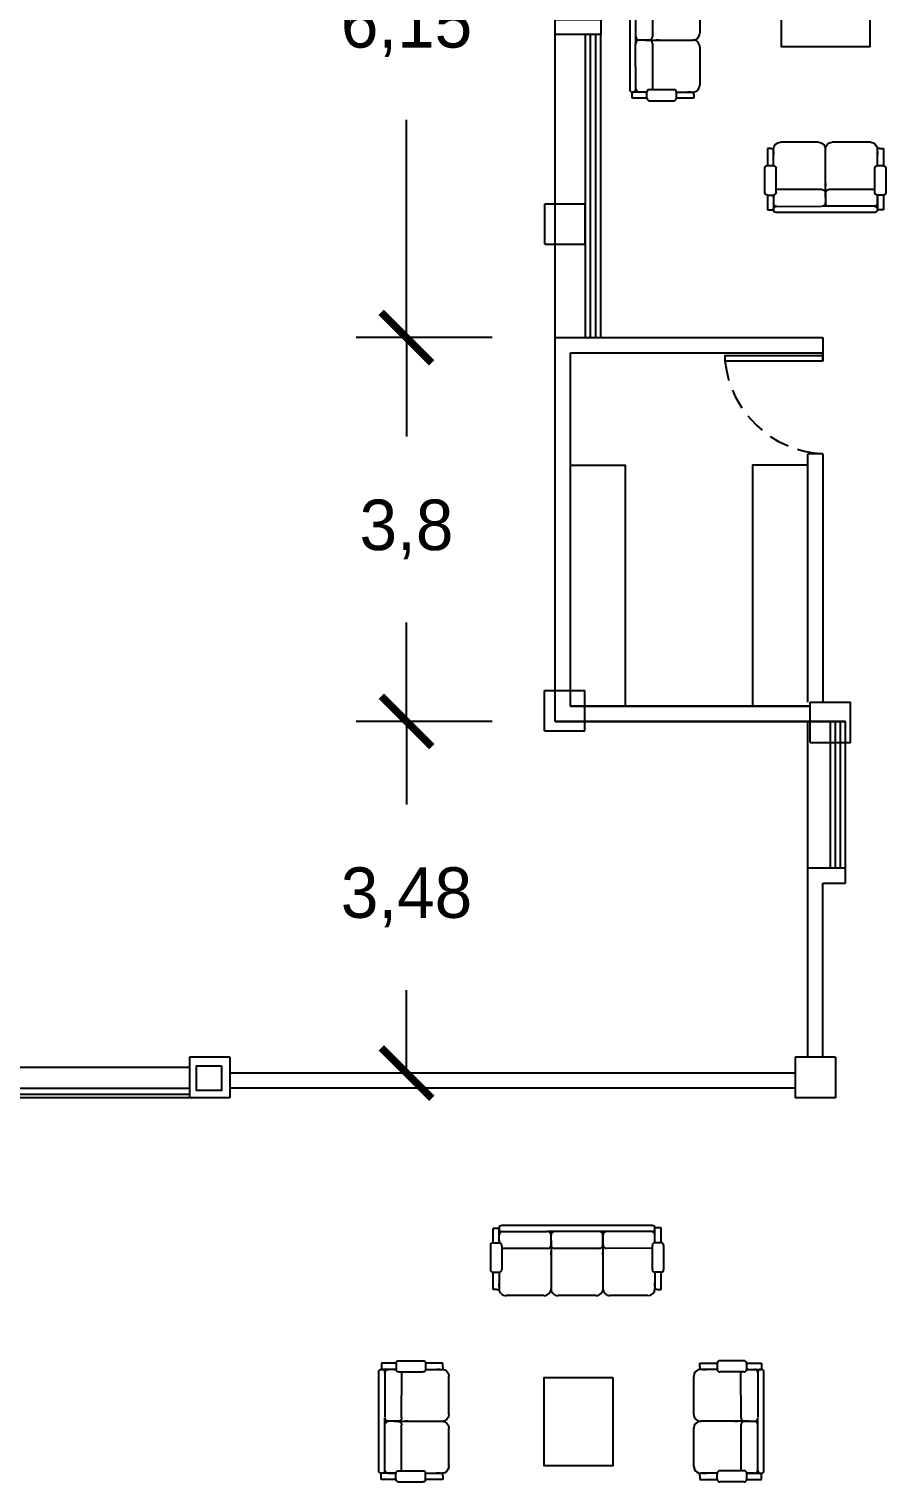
# Model space of a CAD drawing. Header units: millimetres. Extents: x -1615 to -538, y 177 to 397.
# Drawn here: x -1344.1 to -1335.61, y 241.72 to 256.11 of the extents above; entities that cross this region are included whole.
import ezdxf

# ---------------------------------------------------------------- set-up
doc = ezdxf.new("R2010")
doc.units = ezdxf.units.MM
doc.linetypes.add('OCULTA2', pattern=[0.3, 0.2, -0.1])
for name, color, linetype in [('MOB', 7, 'Continuous'), ('MUEB', 251, 'Continuous'), ('MUEBLES', 9, 'Continuous'), ('MUROS', 1, 'Continuous'), ('VENT', 4, 'Continuous'), ('VENTANAS', 4, 'Continuous')]:
    doc.layers.add(name, color=color, linetype=linetype)
doc.styles.get("Standard").update_dxf_attribs({"font": 'stylu.ttf'})
doc.dimstyles.new('ISO-25', dxfattribs={"dimtxt": 0.5, "dimasz": 0.5, "dimexe": 0.5, "dimexo": 0.625, "dimtad": 0, "dimtih": 1, "dimtoh": 1, "dimtxsty": 'Standard', "dimblk": 'ARCHTICK', "dimcen": 2.5, "dimadec": 0, "dimazin": 0, "dimtfac": 1, "dimtmove": 0, "dimatfit": 3, "dimfxl": 0, "dimarcsym": 0})

# ---------------------------------------------------------------- blocks, each defined once
blk = doc.blocks.new('sofa 1')
at = {"layer": 'MOB'}
for p, q in [((1337.969, 50.096), (1337.969, 50.036)), ((1338.115, 50.096), (1337.969, 50.096)), ((1338.115, 50.096), (1338.115, 50.036)), ((1338.141, 50.121), (1338.381, 50.121)), ((1338.578, 50.096), (1338.407, 50.096)), ((1338.407, 50.096), (1338.407, 50.036)), ((1338.578, 50.061), (1338.578, 50.096)), ((1338.578, 50.061), (1338.578, 50.036)), ((1337.945, 50.01), (1337.945, 48.518)), ((1338.038, 50.036), (1337.969, 50.036)), ((1338.005, 50.01), (1338.004, 48.966)), ((1338.004, 50.001), (1338.004, 49.556)), ((1338.115, 50.036), (1338.038, 50.036)), ((1338.141, 50.01), (1338.381, 50.01)), ((1338.17, 50.001), (1338.171, 49.556)), ((1338.407, 50.036), (1338.552, 50.036)), ((1338.407, 50.036), (1338.552, 50.036)), ((1338.552, 50.036), (1338.517, 50.036)), ((1338.552, 50.036), (1338.57, 50.036)), ((1338.638, 49.967), (1338.638, 49.59)), ((1338.038, 49.521), (1338.57, 49.521)), ((1338.137, 49.521), (1338.039, 49.521)), ((1338.094, 49.521), (1338.571, 49.521)), ((1338.171, 49.487), (1338.171, 49.041)), ((1338.236, 49.521), (1338.206, 49.521)), ((1338.639, 49.453), (1338.639, 49.075)), ((1338.005, 48.527), (1338.004, 48.966)), ((1338.137, 49.007), (1338.039, 49.007)), ((1338.094, 49.007), (1338.571, 49.007)), ((1338.171, 48.973), (1338.172, 48.527)), ((1338.236, 49.007), (1338.206, 49.007)), ((1338.639, 48.938), (1338.639, 48.561)), ((1337.97, 48.432), (1337.97, 48.492)), ((1337.97, 48.492), (1337.978, 48.492)), ((1338.116, 48.492), (1337.97, 48.492)), ((1338.113, 48.492), (1338.03, 48.492)), ((1338.116, 48.492), (1338.039, 48.492)), ((1338.094, 48.492), (1338.116, 48.492)), ((1338.116, 48.432), (1338.116, 48.492)), ((1338.142, 48.518), (1338.382, 48.518)), ((1338.408, 48.432), (1338.408, 48.492)), ((1338.408, 48.492), (1338.553, 48.492)), ((1338.408, 48.492), (1338.511, 48.492)), ((1338.481, 48.492), (1338.571, 48.492)), ((1338.481, 48.492), (1338.571, 48.492)), ((1338.553, 48.492), (1338.518, 48.492)), ((1338.553, 48.492), (1338.571, 48.492)), ((1338.579, 48.467), (1338.579, 48.493)), ((1338.116, 48.432), (1337.97, 48.432)), ((1338.142, 48.407), (1338.382, 48.407)), ((1338.579, 48.432), (1338.408, 48.432)), ((1338.579, 48.467), (1338.579, 48.432))]:
    blk.add_line(p, q, dxfattribs=at)
for centre, radius, start, end in [((1338.141, 50.096), 0.0257, 90.0062, 180.0062), ((1338.381, 50.096), 0.0257, 0.0062, 90.0062), ((1337.97, 50.01), 0.0257, 90.0062, 180.0062), ((1337.979, 50.01), 0.0257, 0.0062, 90.0062), ((1338.038, 50.001), 0.0343, 90.0062, 180.0062), ((1338.141, 50.036), 0.0257, 180.0062, 270.0062), ((1338.381, 50.036), 0.0257, 270.0062, 0.0062), ((1338.57, 49.967), 0.0686, 0.0062, 90.0062), ((1338.038, 49.556), 0.0343, 180.0062, 270.0062), ((1338.039, 49.487), 0.0343, 90.0062, 180.0062), ((1338.136, 49.556), 0.0343, 270.0062, 0.0062), ((1338.137, 49.487), 0.0343, 0.0062, 90.0062), ((1338.57, 49.59), 0.0686, 270.0062, 0.0062), ((1338.571, 49.453), 0.0686, 0.0062, 90.0062), ((1338.571, 49.453), 0.0686, 0.0062, 90.0062), ((1338.571, 49.075), 0.0686, 270.0062, 0.0062), ((1338.039, 49.041), 0.0343, 180.0062, 270.0062), ((1338.039, 48.973), 0.0343, 90.0062, 180.0062), ((1338.137, 49.041), 0.0343, 270.0062, 0.0062), ((1338.137, 48.973), 0.0343, 0.0062, 90.0062), ((1338.571, 48.938), 0.0686, 0.0062, 90.0062), ((1338.571, 48.938), 0.0686, 0.0062, 90.0062), ((1337.97, 48.518), 0.0257, 180.0062, 270.0062), ((1337.978, 48.518), 0.0257, 270.0062, 0.0062), ((1338.039, 48.527), 0.0343, 180.0062, 270.0062), ((1338.142, 48.492), 0.0257, 90.0062, 180.0062), ((1338.137, 48.527), 0.0343, 345.5287, 0.0062), ((1338.382, 48.492), 0.0257, 0.0062, 90.0062), ((1338.571, 48.561), 0.0686, 270.0062, 0.0062), ((1338.142, 48.432), 0.0257, 180.0062, 270.0062), ((1338.382, 48.432), 0.0257, 270.0062, 0.0062)]:
    blk.add_arc(centre, radius, start, end, dxfattribs=at)
blk = doc.blocks.new('sofa2')
at = {"layer": 'MOB'}
for p, q in [((1340.511, 50.095), (1340.511, 50.129)), ((1340.511, 50.129), (1340.682, 50.129)), ((1340.511, 50.095), (1340.511, 50.069)), ((1340.537, 50.069), (1340.519, 50.069)), ((1340.609, 50.069), (1340.519, 50.069)), ((1340.609, 50.069), (1340.519, 50.069)), ((1340.682, 50.069), (1340.537, 50.069)), ((1340.537, 50.069), (1340.572, 50.069)), ((1340.682, 50.069), (1340.579, 50.069)), ((1340.682, 50.129), (1340.682, 50.069)), ((1340.948, 50.155), (1340.708, 50.155)), ((1340.974, 50.129), (1340.974, 50.069)), ((1340.974, 50.129), (1341.12, 50.129)), ((1340.974, 50.069), (1341.051, 50.069)), ((1340.974, 50.069), (1341.12, 50.069)), ((1340.996, 50.069), (1340.974, 50.069)), ((1340.977, 50.069), (1341.06, 50.069)), ((1341.12, 50.069), (1341.112, 50.069)), ((1341.12, 50.129), (1341.12, 50.069)), ((1340.451, 49.623), (1340.451, 50)), ((1340.948, 50.043), (1340.708, 50.043)), ((1340.919, 49.589), (1340.918, 50.035)), ((1341.085, 50.035), (1341.086, 49.595)), ((1341.145, 49.066), (1341.145, 50.043)), ((1340.451, 49.109), (1340.451, 49.486)), ((1340.996, 49.555), (1340.519, 49.555)), ((1340.854, 49.555), (1340.884, 49.555)), ((1340.919, 49.074), (1340.919, 49.52)), ((1340.953, 49.555), (1341.051, 49.555)), ((1341.085, 49.066), (1341.085, 49.589)), ((1340.949, 49.066), (1340.709, 49.066)), ((1340.512, 49.014), (1340.512, 49.04)), ((1340.512, 49.014), (1340.512, 48.98)), ((1340.512, 48.98), (1340.683, 48.98)), ((1340.683, 49.04), (1340.519, 49.04)), ((1340.683, 49.04), (1340.52, 49.04)), ((1340.538, 49.04), (1340.52, 49.04)), ((1340.683, 49.04), (1340.538, 49.04)), ((1340.538, 49.04), (1340.573, 49.04)), ((1340.683, 49.04), (1340.538, 49.04)), ((1340.683, 48.98), (1340.683, 49.04)), ((1340.949, 48.954), (1340.709, 48.954)), ((1341.052, 49.04), (1340.975, 49.04)), ((1340.975, 48.98), (1340.975, 49.04)), ((1340.975, 49.04), (1341.052, 49.04)), ((1340.996, 49.04), (1340.975, 49.04)), ((1340.975, 49.04), (1341.051, 49.04)), ((1340.975, 48.98), (1341.121, 48.98)), ((1341.052, 49.04), (1341.121, 49.04)), ((1341.121, 48.98), (1341.121, 49.04))]:
    blk.add_line(p, q, dxfattribs=at)
for centre, radius, start, end in [((1340.519, 50), 0.0686, 90.0062, 180.0062), ((1340.708, 50.129), 0.0257, 90.0062, 180.0062), ((1340.708, 50.069), 0.0257, 180.0062, 270.0062), ((1340.948, 50.129), 0.0257, 0.0062, 90.0062), ((1340.948, 50.069), 0.0257, 270.0062, 0.0062), ((1341.051, 50.035), 0.0343, 0.0062, 90.0062), ((1341.112, 50.043), 0.0257, 90.0062, 180.0062), ((1341.12, 50.043), 0.0257, 0.0062, 90.0062), ((1340.953, 50.035), 0.0343, 165.5287, 180.0062), ((1340.519, 49.623), 0.0686, 180.0062, 270.0062), ((1340.519, 49.623), 0.0686, 180.0062, 270.0062), ((1340.519, 49.486), 0.0686, 90.0062, 180.0062), ((1340.953, 49.589), 0.0343, 180.0062, 270.0062), ((1340.953, 49.52), 0.0343, 90.0062, 180.0062), ((1341.051, 49.589), 0.0343, 270.0062, 0.0062), ((1341.051, 49.52), 0.0343, 0.0062, 90.0062), ((1340.519, 49.109), 0.0686, 180.0062, 270.0062), ((1340.519, 49.109), 0.0686, 180.0062, 270.0062), ((1340.52, 49.109), 0.0686, 180.0062, 270.0062), ((1340.709, 49.04), 0.0257, 90.0062, 180.0062), ((1340.953, 49.074), 0.0343, 180.0062, 194.4837), ((1340.949, 49.04), 0.0257, 0.0062, 90.0062), ((1341.051, 49.074), 0.0343, 270.0062, 0.0062), ((1341.052, 49.074), 0.0343, 270.0062, 0.0062), ((1341.111, 49.066), 0.0257, 180.0062, 270.0062), ((1341.12, 49.066), 0.0257, 270.0062, 0.0062), ((1340.709, 48.98), 0.0257, 180.0062, 270.0062), ((1340.949, 48.98), 0.0257, 270.0062, 0.0062)]:
    blk.add_arc(centre, radius, start, end, dxfattribs=at)
blk = doc.blocks.new('A$C31F15ED4')
at = {"layer": 'VENT'}
blk.add_line((0, 0.03), (0, 0), dxfattribs=at)
blk.add_lwpolyline([(0, 0.03), (0.97, 0.03), (0.97, 0.08), (0, 0.08)], close=True, dxfattribs=at)
at = {"layer": 'VENT', "linetype": 'OCULTA2'}
blk.add_arc((-0.051, -0.025), 1.026, 5.8587, 87.1721, dxfattribs=at)
blk = doc.blocks.new('_ArchTick')
at = {"color": 0, "linetype": 'ByBlock', "const_width": 0.15}
blk.add_lwpolyline([(-0.5, -0.5), (0.5, 0.5)], dxfattribs=at)
blk = doc.blocks.new('*D323')
at = {"color": 0, "lineweight": -2}
for p, q in [((-1339.512, 259.202), (-1340.861, 259.202)), ((-1340.361, 259.202), (-1340.361, 257.047)), ((-1340.361, 253.052), (-1340.361, 255.207)), ((-1339.512, 253.052), (-1340.861, 253.052))]:
    blk.add_line(p, q, dxfattribs=at)
at = {"layer": 'Defpoints', "color": 0}
for p in [(-1338.887, 259.202), (-1340.361, 253.052), (-1338.887, 253.052)]:
    blk.add_point(p, dxfattribs=at)
at = {"color": 0, "lineweight": -2, "xscale": 0.5, "yscale": 0.5, "zscale": 0.5}
for p, rotation in [((-1340.361, 259.202), 90), ((-1340.361, 253.052), 270)]:
    blk.add_blockref('_ArchTick', p, dxfattribs=dict(at, rotation=rotation))
at = {"color": 0, "insert": (-1340.361, 256.127), "char_height": 0.5, "attachment_point": 5}
blk.add_mtext('6,15', dxfattribs=at)
blk = doc.blocks.new('*D324')
at = {"color": 0, "lineweight": -2}
for p, q in [((-1339.512, 253.052), (-1340.861, 253.052)), ((-1340.361, 253.052), (-1340.361, 252.072)), ((-1340.361, 249.252), (-1340.361, 250.232)), ((-1339.512, 249.252), (-1340.861, 249.252))]:
    blk.add_line(p, q, dxfattribs=at)
at = {"layer": 'Defpoints', "color": 0}
for p in [(-1338.887, 253.052), (-1340.361, 249.252), (-1338.887, 249.252)]:
    blk.add_point(p, dxfattribs=at)
at = {"color": 0, "lineweight": -2, "xscale": 0.5, "yscale": 0.5, "zscale": 0.5}
for p, rotation in [((-1340.361, 253.052), 90), ((-1340.361, 249.252), 270)]:
    blk.add_blockref('_ArchTick', p, dxfattribs=dict(at, rotation=rotation))
at = {"color": 0, "insert": (-1340.361, 251.152), "char_height": 0.5, "attachment_point": 5}
blk.add_mtext('3,8', dxfattribs=at)
blk = doc.blocks.new('*D325')
at = {"color": 0, "lineweight": -2}
for p, q in [((-1339.512, 249.252), (-1340.861, 249.252)), ((-1340.361, 249.252), (-1340.361, 248.431)), ((-1340.361, 245.77), (-1340.361, 246.591)), ((-1339.937, 245.77), (-1340.861, 245.77))]:
    blk.add_line(p, q, dxfattribs=at)
at = {"layer": 'Defpoints', "color": 0}
for p in [(-1338.887, 249.252), (-1340.361, 245.77), (-1339.312, 245.77)]:
    blk.add_point(p, dxfattribs=at)
at = {"color": 0, "lineweight": -2, "xscale": 0.5, "yscale": 0.5, "zscale": 0.5}
for p, rotation in [((-1340.361, 249.252), 90), ((-1340.361, 245.77), 270)]:
    blk.add_blockref('_ArchTick', p, dxfattribs=dict(at, rotation=rotation))
at = {"color": 0, "insert": (-1340.361, 247.511), "char_height": 0.5, "attachment_point": 5}
blk.add_mtext('3,48', dxfattribs=at)

msp = doc.modelspace()

# ---------------------------------------------------------------- linework, layer by layer
at = {"layer": 'MOB'}
for points in [[(-1336.645, 256.61), (-1335.771, 256.61), (-1335.771, 255.931), (-1336.645, 255.931)], [(-1338.317, 242.756), (-1338.317, 241.882), (-1338.996, 241.882), (-1338.996, 242.756)]]:
    msp.add_lwpolyline(points, close=True, dxfattribs=at)
at = {"layer": 'MUEB'}
msp.add_line((-1338.435, 255.077), (-1338.435, 255.577), dxfattribs=at)
at = {"layer": 'MUEBLES'}
for points in [[(-1338.739, 251.788), (-1338.194, 251.788), (-1338.194, 249.402), (-1338.739, 249.402)], [(-1336.389, 251.788), (-1336.934, 251.788), (-1336.934, 249.402), (-1336.389, 249.402)]]:
    msp.add_lwpolyline(points, dxfattribs=at)
at = {"layer": 'MUROS'}
for p, q in [((-1338.99, 254.377), (-1338.59, 254.377)), ((-1338.99, 253.977), (-1338.99, 254.377)), ((-1338.59, 253.977), (-1338.59, 254.377)), ((-1338.99, 253.977), (-1338.59, 253.977)), ((-1338.887, 249.252), (-1338.887, 253.402)), ((-1338.887, 249.252), (-1338.887, 253.052)), ((-1338.887, 253.052), (-1336.237, 253.052)), ((-1336.237, 253.052), (-1336.237, 252.822)), ((-1338.737, 249.402), (-1338.737, 252.902)), ((-1338.737, 252.902), (-1336.237, 252.902)), ((-1338.737, 249.402), (-1338.737, 252.902)), ((-1336.387, 249.442), (-1336.387, 251.902)), ((-1336.237, 251.902), (-1336.387, 251.902)), ((-1336.237, 251.902), (-1336.237, 249.442)), ((-1338.993, 249.558), (-1338.593, 249.558)), ((-1338.993, 249.158), (-1338.993, 249.558)), ((-1338.593, 249.158), (-1338.593, 249.558)), ((-1336.362, 249.442), (-1335.962, 249.442)), ((-1336.362, 249.042), (-1336.362, 249.442)), ((-1335.962, 249.042), (-1335.962, 249.442)), ((-1336.362, 249.402), (-1338.737, 249.402)), ((-1338.737, 249.402), (-1336.362, 249.402)), ((-1336.362, 249.402), (-1338.737, 249.402)), ((-1338.993, 249.158), (-1338.593, 249.158)), ((-1336.012, 249.252), (-1338.887, 249.252)), ((-1338.887, 249.252), (-1336.012, 249.252)), ((-1336.362, 249.042), (-1335.962, 249.042)), ((-1336.387, 245.927), (-1336.387, 247.802)), ((-1336.387, 247.802), (-1336.012, 247.802)), ((-1336.012, 247.652), (-1336.012, 247.802)), ((-1336.237, 245.927), (-1336.237, 247.652)), ((-1336.237, 247.652), (-1336.012, 247.652)), ((-1342.512, 245.927), (-1342.512, 245.527)), ((-1342.112, 245.927), (-1342.512, 245.927)), ((-1342.112, 245.927), (-1342.112, 245.527)), ((-1336.512, 245.927), (-1336.512, 245.527)), ((-1336.112, 245.927), (-1336.512, 245.927)), ((-1336.112, 245.927), (-1336.112, 245.527)), ((-1336.512, 245.77), (-1342.112, 245.77)), ((-1336.512, 245.62), (-1342.112, 245.62)), ((-1342.112, 245.527), (-1342.512, 245.527)), ((-1336.112, 245.527), (-1336.512, 245.527))]:
    msp.add_line(p, q, dxfattribs=at)
for points in [[(-1338.887, 256.202), (-1338.437, 256.202), (-1338.437, 256.052), (-1338.887, 256.052)], [(-1342.194, 245.843), (-1342.194, 245.597), (-1342.441, 245.597), (-1342.441, 245.843)]]:
    msp.add_lwpolyline(points, close=True, dxfattribs=at)
at = {"layer": 'VENTANAS'}
for p, q in [((-1338.887, 253.052), (-1338.887, 256.052)), ((-1338.587, 253.052), (-1338.587, 256.052)), ((-1338.537, 253.052), (-1338.537, 256.052)), ((-1338.487, 253.052), (-1338.487, 256.052)), ((-1338.437, 253.052), (-1338.437, 256.052)), ((-1336.387, 247.802), (-1336.387, 249.252)), ((-1336.162, 247.802), (-1336.162, 249.252)), ((-1336.112, 247.802), (-1336.112, 249.252)), ((-1336.062, 247.802), (-1336.062, 249.252)), ((-1336.012, 247.802), (-1336.012, 249.252)), ((-1342.512, 245.827), (-1345.112, 245.827)), ((-1342.512, 245.617), (-1345.112, 245.617)), ((-1342.512, 245.557), (-1345.112, 245.557)), ((-1342.512, 245.527), (-1345.112, 245.527))]:
    msp.add_line(p, q, dxfattribs=at)

# ---------------------------------------------------------------- block references
at = {"rotation": 180}
msp.add_blockref('A$C31F15ED4', (-1336.237, 252.902), dxfattribs=at)
at = {"layer": 'MOB'}
for name, p in [('sofa 1', (-2676.095, 206.991)), ('sofa2', (-2677.966, 192.768))]:
    msp.add_blockref(name, p, dxfattribs=at)
at = {"layer": 'MOB', "xscale": -1, "rotation": 90}
msp.add_blockref('sofa2', (-1286.657, 1595.437), dxfattribs=at)
at = {"layer": 'MOB', "rotation": 270}
msp.add_blockref('sofa 1', (-1387.936, 1582.206), dxfattribs=at)
at = {"layer": 'MOB', "xscale": -1}
msp.add_blockref('sofa2', (0.51, 192.768), dxfattribs=at)

# ---------------------------------------------------------------- dimensions: what is measured, and where the dimension line sits
for base, p1, p2, picture, middle in [((-1340.361, 253.052), (-1338.887, 259.202), (-1338.887, 253.052), '*D323', (-1340.361, 256.127)), ((-1340.361, 249.252), (-1338.887, 253.052), (-1338.887, 249.252), '*D324', (-1340.361, 251.152)), ((-1340.361, 245.77), (-1338.887, 249.252), (-1339.312, 245.77), '*D325', (-1340.361, 247.511))]:
    dim = msp.add_linear_dim(base=base, p1=p1, p2=p2, angle=90, dimstyle='ISO-25', override={"dimtmove": 1})
    dim.commit()
    dim.dimension.update_dxf_attribs({"geometry": picture, "text_midpoint": middle})

doc.saveas('drawing.dxf')
